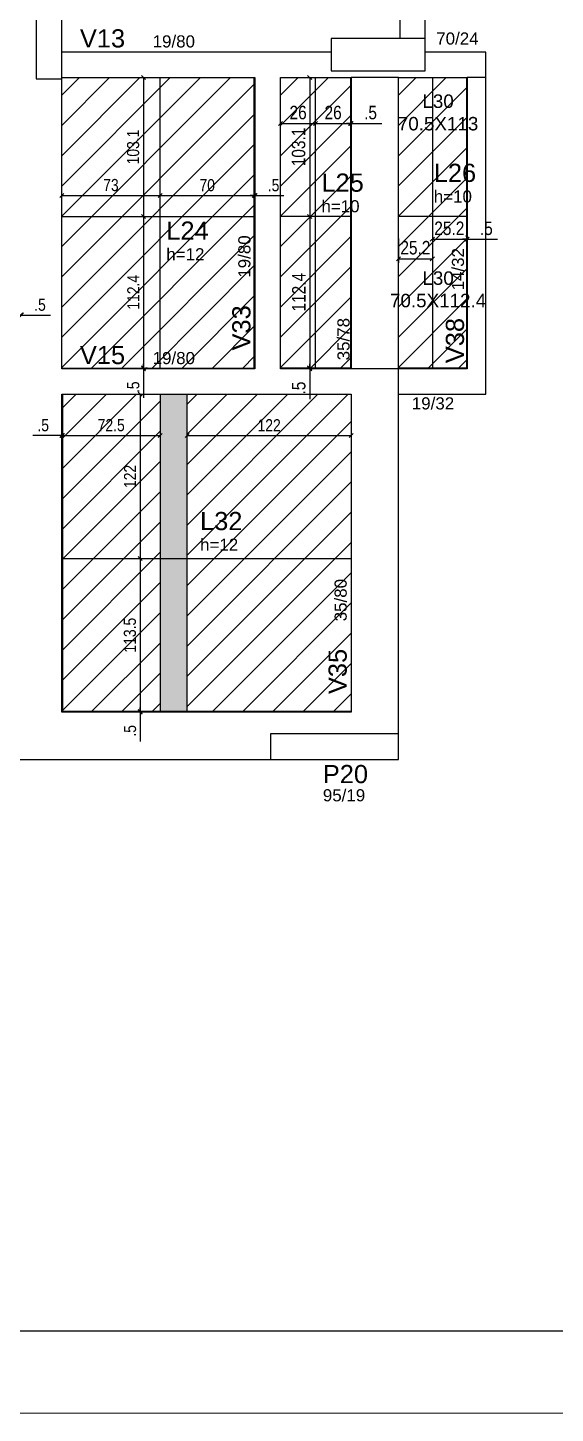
# Model space of a CAD drawing. Extents: x 3157 to 7449, y -544 to 2203.
# Drawn here: x 5426 to 5818, y -544 to 484 of the extents above; entities that cross this region are included whole.
import ezdxf

# ---------------------------------------------------------------- set-up
doc = ezdxf.new("R2010")
doc.units = 0
for name, color, linetype in [('AUX00', 7, 'Continuous'), ('COTA', 241, 'Continuous'), ('ES-VIGA', 3, 'Continuous'), ('L-D', 2, 'Continuous'), ('L-N', 4, 'Continuous'), ('P-D', 2, 'Continuous'), ('Painéis', 200, 'Continuous'), ('PIL-N', 4, 'Continuous'), ('Pilares', 5, 'Continuous'), ('VIG-D', 2, 'Continuous'), ('VIG-N', 4, 'Continuous')]:
    doc.layers.add(name, color=color, linetype=linetype)
for name, color, linetype, lineweight in [('FOLHA', 255, 'Continuous', 5), ('Hachura', 251, 'Continuous', 9), ('REAPROVEITAMENTO', 251, 'Continuous', 9)]:
    doc.layers.add(name, color=color, linetype=linetype, lineweight=lineweight)
doc.styles.add('COTA TECNICA', font='techl___.ttf', dxfattribs={"height": 10})
doc.styles.add('COTA TECNICA-50', font='techl___.ttf', dxfattribs={"height": 9})
doc.styles.get("Standard").update_dxf_attribs({"font": 'arial.ttf'})
doc.styles.add('TQS_ARIAL', font='arial.ttf')
doc.dimstyles.new('COTA PAINEL-50', dxfattribs={"dimtxt": 9, "dimasz": 3, "dimexe": 3, "dimexo": 3, "dimgap": 3, "dimtad": 1, "dimdec": 1, "dimzin": 12, "dimdsep": 46, "dimtxsty": 'COTA TECNICA-50', "dimblk1": 'OBLIQUE', "dimblk2": 'OBLIQUE', "dimsah": 1, "dimcen": 0.9, "dimclrd": 4, "dimclre": 4, "dimclrt": 240, "dimadec": 1, "dimazin": 3, "dimtfac": 1, "dimtdec": 1, "dimtmove": 0, "dimatfit": 3, "dimfxl": 1, "dimtolj": 1, "dimtzin": 12, "dimarcsym": 0})
doc.dimstyles.new('PAINEL', dxfattribs={"dimtxt": 10, "dimasz": 3, "dimexe": 3, "dimexo": 3, "dimgap": 3, "dimtad": 1, "dimdec": 1, "dimzin": 12, "dimdsep": 46, "dimtxsty": 'COTA TECNICA', "dimblk1": 'OBLIQUE', "dimblk2": 'OBLIQUE', "dimsah": 1, "dimcen": 0.9, "dimclrd": 4, "dimclre": 4, "dimclrt": 240, "dimadec": 1, "dimazin": 3, "dimtfac": 1, "dimtdec": 1, "dimtmove": 0, "dimatfit": 3, "dimfxl": 1, "dimtolj": 1, "dimtzin": 12, "dimarcsym": 0})

# ---------------------------------------------------------------- blocks, each defined once
blk = doc.blocks.new('_Oblique')
at = {"color": 0, "linetype": 'ByBlock', "lineweight": -2}
blk.add_line((-0.5, -0.5), (0.5, 0.5), dxfattribs=at)
blk = doc.blocks.new('*D86')
at = {"layer": 'COTA', "color": 4, "lineweight": -2, "transparency": 16777216}
for p, q in [((5420.5, 270.7), (5417.5, 270.7)), ((5420.5, 270.7), (5421, 270.7)), ((5421, 270.7), (5442.5, 270.7))]:
    blk.add_line(p, q, dxfattribs=at)
at = {"layer": 'Defpoints', "color": 0, "transparency": 16777216}
for p in [(5420.5, 270.7), (5421, 270.7), (5421, 270.7)]:
    blk.add_point(p, dxfattribs=at)
at = {"layer": 'COTA', "color": 4, "lineweight": -2, "transparency": 16777216, "xscale": 3, "yscale": 3, "zscale": 3}
blk.add_blockref('_Oblique', (5420.5, 270.7), dxfattribs=at)
at = {"layer": 'COTA', "color": 4, "lineweight": -2, "transparency": 16777216, "xscale": 3, "yscale": 3, "zscale": 3, "rotation": 180}
blk.add_blockref('_Oblique', (5421, 270.7), dxfattribs=at)
at = {"layer": 'COTA', "color": 240, "transparency": 16777216, "insert": (5434.8, 278.3), "char_height": 9, "attachment_point": 5, "style": 'COTA TECNICA-50'}
blk.add_mtext('\\A1;.5', dxfattribs=at)
blk = doc.blocks.new('*D87')
at = {"layer": 'COTA', "color": 4, "lineweight": -2, "transparency": 16777216}
blk.add_line((5509.3, 211.9), (5509.3, 89.9), dxfattribs=at)
at = {"layer": 'Defpoints', "color": 0, "transparency": 16777216}
for p in [(5509.3, 211.9), (5509.3, 89.9), (5509.3, 89.9)]:
    blk.add_point(p, dxfattribs=at)
at = {"layer": 'COTA', "color": 4, "lineweight": -2, "transparency": 16777216, "xscale": 3, "yscale": 3, "zscale": 3}
for p, rotation in [((5509.3, 211.9), 90), ((5509.3, 89.9), 270)]:
    blk.add_blockref('_Oblique', p, dxfattribs=dict(at, rotation=rotation))
at = {"layer": 'COTA', "color": 240, "transparency": 16777216, "insert": (5501.7, 150.9), "char_height": 9, "attachment_point": 5, "rotation": 90, "style": 'COTA TECNICA-50'}
blk.add_mtext('\\A1;122', dxfattribs=at)
blk = doc.blocks.new('*D88')
at = {"layer": 'COTA', "color": 4, "lineweight": -2, "transparency": 16777216}
blk.add_line((5509.3, 89.9), (5509.3, -23.6), dxfattribs=at)
at = {"layer": 'Defpoints', "color": 0, "transparency": 16777216}
for p in [(5509.3, 89.9), (5509.3, -23.6), (5509.3, -23.6)]:
    blk.add_point(p, dxfattribs=at)
at = {"layer": 'COTA', "color": 4, "lineweight": -2, "transparency": 16777216, "xscale": 3, "yscale": 3, "zscale": 3}
for p, rotation in [((5509.3, 89.9), 90), ((5509.3, -23.6), 270)]:
    blk.add_blockref('_Oblique', p, dxfattribs=dict(at, rotation=rotation))
at = {"layer": 'COTA', "color": 240, "transparency": 16777216, "insert": (5501.6, 33.1), "char_height": 9, "attachment_point": 5, "rotation": 90, "style": 'COTA TECNICA-50'}
blk.add_mtext('\\A1;113.5', dxfattribs=at)
blk = doc.blocks.new('*D89')
at = {"layer": 'COTA', "color": 4, "lineweight": -2, "transparency": 16777216}
for p, q in [((5509.3, -23.6), (5509.3, -20.6)), ((5509.3, -23.6), (5509.3, -24.1)), ((5509.3, -24.1), (5509.3, -45.7))]:
    blk.add_line(p, q, dxfattribs=at)
at = {"layer": 'Defpoints', "color": 0, "transparency": 16777216}
for p in [(5509.3, -23.6), (5509.3, -24.1), (5509.3, -24.1)]:
    blk.add_point(p, dxfattribs=at)
at = {"layer": 'COTA', "color": 4, "lineweight": -2, "transparency": 16777216, "xscale": 3, "yscale": 3, "zscale": 3}
for p, rotation in [((5509.3, -23.6), 270), ((5509.3, -24.1), 90)]:
    blk.add_blockref('_Oblique', p, dxfattribs=dict(at, rotation=rotation))
at = {"layer": 'COTA', "color": 240, "transparency": 16777216, "insert": (5501.7, -37.9), "char_height": 9, "attachment_point": 5, "rotation": 90, "style": 'COTA TECNICA-50'}
blk.add_mtext('\\A1;.5', dxfattribs=at)
blk = doc.blocks.new('*D194')
at = {"layer": 'COTA', "color": 4, "lineweight": -2, "transparency": 16777216}
blk.add_line((5451.5, 181.3), (5524, 181.3), dxfattribs=at)
at = {"layer": 'Defpoints', "color": 0, "transparency": 16777216}
for p in [(5451.5, 181.3), (5524, 181.3), (5524, 181.3)]:
    blk.add_point(p, dxfattribs=at)
at = {"layer": 'COTA', "color": 4, "lineweight": -2, "transparency": 16777216, "xscale": 3, "yscale": 3, "zscale": 3, "rotation": 180}
blk.add_blockref('_Oblique', (5451.5, 181.3), dxfattribs=at)
at = {"layer": 'COTA', "color": 4, "lineweight": -2, "transparency": 16777216, "xscale": 3, "yscale": 3, "zscale": 3}
blk.add_blockref('_Oblique', (5524, 181.3), dxfattribs=at)
at = {"layer": 'COTA', "color": 240, "transparency": 16777216, "insert": (5487.7, 188.9), "char_height": 9, "attachment_point": 5, "style": 'COTA TECNICA-50'}
blk.add_mtext('\\A1;72.5', dxfattribs=at)
blk = doc.blocks.new('*D90')
at = {"layer": 'COTA', "color": 4, "lineweight": -2, "transparency": 16777216}
blk.add_line((5544, 181.3), (5666, 181.3), dxfattribs=at)
at = {"layer": 'Defpoints', "color": 0, "transparency": 16777216}
for p in [(5544, 181.3), (5666, 181.3), (5666, 181.3)]:
    blk.add_point(p, dxfattribs=at)
at = {"layer": 'COTA', "color": 4, "lineweight": -2, "transparency": 16777216, "xscale": 3, "yscale": 3, "zscale": 3, "rotation": 180}
blk.add_blockref('_Oblique', (5544, 181.3), dxfattribs=at)
at = {"layer": 'COTA', "color": 4, "lineweight": -2, "transparency": 16777216, "xscale": 3, "yscale": 3, "zscale": 3}
blk.add_blockref('_Oblique', (5666, 181.3), dxfattribs=at)
at = {"layer": 'COTA', "color": 240, "transparency": 16777216, "insert": (5605, 188.9), "char_height": 9, "attachment_point": 5, "style": 'COTA TECNICA-50'}
blk.add_mtext('\\A1;122', dxfattribs=at)
blk = doc.blocks.new('*D195')
at = {"layer": 'COTA', "color": 4, "lineweight": -2, "transparency": 16777216}
for p, q in [((5451, 181.3), (5429.4, 181.3)), ((5451.5, 181.3), (5451, 181.3)), ((5451.5, 181.3), (5454.5, 181.3))]:
    blk.add_line(p, q, dxfattribs=at)
at = {"layer": 'Defpoints', "color": 0, "transparency": 16777216}
for p in [(5451, 181.3), (5451, 181.3), (5451.5, 181.3)]:
    blk.add_point(p, dxfattribs=at)
at = {"layer": 'COTA', "color": 4, "lineweight": -2, "transparency": 16777216, "xscale": 3, "yscale": 3, "zscale": 3}
blk.add_blockref('_Oblique', (5451, 181.3), dxfattribs=at)
at = {"layer": 'COTA', "color": 4, "lineweight": -2, "transparency": 16777216, "xscale": 3, "yscale": 3, "zscale": 3, "rotation": 180}
blk.add_blockref('_Oblique', (5451.5, 181.3), dxfattribs=at)
at = {"layer": 'COTA', "color": 240, "transparency": 16777216, "insert": (5437.2, 188.9), "char_height": 9, "attachment_point": 5, "style": 'COTA TECNICA-50'}
blk.add_mtext('\\A1;.5', dxfattribs=at)
blk = doc.blocks.new('*D196')
at = {"layer": 'COTA', "color": 4, "lineweight": -2, "transparency": 16777216}
for p, q in [((5511.7, 343.8), (5511.7, 231.4)), ((5513.2, 231.4), (5514.7, 231.4))]:
    blk.add_line(p, q, dxfattribs=at)
at = {"layer": 'Defpoints', "color": 0, "transparency": 16777216}
for p in [(5511.7, 343.8), (5510.2, 231.4), (5511.7, 231.4)]:
    blk.add_point(p, dxfattribs=at)
at = {"layer": 'COTA', "color": 4, "lineweight": -2, "transparency": 16777216, "xscale": 3, "yscale": 3, "zscale": 3}
for p, rotation in [((5511.7, 343.8), 90), ((5511.7, 231.4), 270)]:
    blk.add_blockref('_Oblique', p, dxfattribs=dict(at, rotation=rotation))
at = {"layer": 'COTA', "color": 240, "transparency": 16777216, "insert": (5504.1, 287.6), "char_height": 9, "attachment_point": 5, "rotation": 90, "style": 'COTA TECNICA-50'}
blk.add_mtext('\\A1;112.4', dxfattribs=at)
blk = doc.blocks.new('*D91')
at = {"layer": 'COTA', "color": 4, "lineweight": -2, "transparency": 16777216}
for p, q in [((5511.7, 231.4), (5511.7, 234.4)), ((5511.7, 231.4), (5511.7, 230.9)), ((5511.7, 230.9), (5511.7, 209.3))]:
    blk.add_line(p, q, dxfattribs=at)
at = {"layer": 'Defpoints', "color": 0, "transparency": 16777216}
for p in [(5511.7, 231.4), (5511.7, 230.9), (5511.7, 230.9)]:
    blk.add_point(p, dxfattribs=at)
at = {"layer": 'COTA', "color": 4, "lineweight": -2, "transparency": 16777216, "xscale": 3, "yscale": 3, "zscale": 3}
for p, rotation in [((5511.7, 231.4), 270), ((5511.7, 230.9), 90)]:
    blk.add_blockref('_Oblique', p, dxfattribs=dict(at, rotation=rotation))
at = {"layer": 'COTA', "color": 240, "transparency": 16777216, "insert": (5504.1, 217.1), "char_height": 9, "attachment_point": 5, "rotation": 90, "style": 'COTA TECNICA-50'}
blk.add_mtext('\\A1;.5', dxfattribs=at)
blk = doc.blocks.new('*D92')
at = {"layer": 'COTA', "color": 4, "lineweight": -2, "transparency": 16777216}
blk.add_line((5451, 359.4), (5524, 359.4), dxfattribs=at)
at = {"layer": 'Defpoints', "color": 0, "transparency": 16777216}
for p in [(5451, 359.4), (5524, 359.4), (5524, 359.4)]:
    blk.add_point(p, dxfattribs=at)
at = {"layer": 'COTA', "color": 4, "lineweight": -2, "transparency": 16777216, "xscale": 3, "yscale": 3, "zscale": 3, "rotation": 180}
blk.add_blockref('_Oblique', (5451, 359.4), dxfattribs=at)
at = {"layer": 'COTA', "color": 4, "lineweight": -2, "transparency": 16777216, "xscale": 3, "yscale": 3, "zscale": 3}
blk.add_blockref('_Oblique', (5524, 359.4), dxfattribs=at)
at = {"layer": 'COTA', "color": 240, "transparency": 16777216, "insert": (5487.5, 367.1), "char_height": 9, "attachment_point": 5, "style": 'COTA TECNICA-50'}
blk.add_mtext('\\A1;73', dxfattribs=at)
blk = doc.blocks.new('*D197')
at = {"layer": 'COTA', "color": 4, "lineweight": -2, "transparency": 16777216}
for p, q in [((5594, 356.7), (5594, 362.4)), ((5524, 359.4), (5594, 359.4))]:
    blk.add_line(p, q, dxfattribs=at)
at = {"layer": 'Defpoints', "color": 0, "transparency": 16777216}
for p in [(5524, 359.4), (5594, 359.4), (5594, 353.7)]:
    blk.add_point(p, dxfattribs=at)
at = {"layer": 'COTA', "color": 4, "lineweight": -2, "transparency": 16777216, "xscale": 3, "yscale": 3, "zscale": 3, "rotation": 180}
blk.add_blockref('_Oblique', (5524, 359.4), dxfattribs=at)
at = {"layer": 'COTA', "color": 4, "lineweight": -2, "transparency": 16777216, "xscale": 3, "yscale": 3, "zscale": 3}
blk.add_blockref('_Oblique', (5594, 359.4), dxfattribs=at)
at = {"layer": 'COTA', "color": 240, "transparency": 16777216, "insert": (5559, 367), "char_height": 9, "attachment_point": 5, "style": 'COTA TECNICA-50'}
blk.add_mtext('\\A1;70', dxfattribs=at)
blk = doc.blocks.new('*D93')
at = {"layer": 'COTA', "color": 4, "lineweight": -2, "transparency": 16777216}
for p, q in [((5594, 359.4), (5591, 359.4)), ((5594, 359.4), (5594.5, 359.4)), ((5594.5, 359.4), (5616, 359.4))]:
    blk.add_line(p, q, dxfattribs=at)
at = {"layer": 'Defpoints', "color": 0, "transparency": 16777216}
for p in [(5594, 359.4), (5594.5, 359.4), (5594.5, 359.4)]:
    blk.add_point(p, dxfattribs=at)
at = {"layer": 'COTA', "color": 4, "lineweight": -2, "transparency": 16777216, "xscale": 3, "yscale": 3, "zscale": 3}
blk.add_blockref('_Oblique', (5594, 359.4), dxfattribs=at)
at = {"layer": 'COTA', "color": 4, "lineweight": -2, "transparency": 16777216, "xscale": 3, "yscale": 3, "zscale": 3, "rotation": 180}
blk.add_blockref('_Oblique', (5594.5, 359.4), dxfattribs=at)
at = {"layer": 'COTA', "color": 240, "transparency": 16777216, "insert": (5608.3, 367), "char_height": 9, "attachment_point": 5, "style": 'COTA TECNICA-50'}
blk.add_mtext('\\A1;.5', dxfattribs=at)
blk = doc.blocks.new('*D94')
at = {"layer": 'COTA', "color": 4, "lineweight": -2, "transparency": 16777216}
blk.add_line((5511.7, 446.9), (5511.7, 343.8), dxfattribs=at)
at = {"layer": 'Defpoints', "color": 0, "transparency": 16777216}
for p in [(5511.7, 446.9), (5511.7, 343.8), (5511.7, 343.8)]:
    blk.add_point(p, dxfattribs=at)
at = {"layer": 'COTA', "color": 4, "lineweight": -2, "transparency": 16777216, "xscale": 3, "yscale": 3, "zscale": 3}
for p, rotation in [((5511.7, 446.9), 90), ((5511.7, 343.8), 270)]:
    blk.add_blockref('_Oblique', p, dxfattribs=dict(at, rotation=rotation))
at = {"layer": 'COTA', "color": 240, "transparency": 16777216, "insert": (5504, 395.4), "char_height": 9, "attachment_point": 5, "rotation": 90, "style": 'COTA TECNICA-50'}
blk.add_mtext('\\A1;103.1', dxfattribs=at)
blk = doc.blocks.new('*D167')
at = {"layer": 'COTA', "color": 4, "lineweight": -2, "transparency": 16777216}
blk.add_line((5613.5, 412.8), (5639.5, 412.8), dxfattribs=at)
at = {"layer": 'Defpoints', "color": 0, "transparency": 16777216}
for p in [(5613.5, 412.8), (5639.5, 412.8), (5639.5, 412.8)]:
    blk.add_point(p, dxfattribs=at)
at = {"layer": 'COTA', "color": 4, "lineweight": -2, "transparency": 16777216, "xscale": 3, "yscale": 3, "zscale": 3, "rotation": 180}
blk.add_blockref('_Oblique', (5613.5, 412.8), dxfattribs=at)
at = {"layer": 'COTA', "color": 4, "lineweight": -2, "transparency": 16777216, "xscale": 3, "yscale": 3, "zscale": 3}
blk.add_blockref('_Oblique', (5639.5, 412.8), dxfattribs=at)
at = {"layer": 'COTA', "color": 240, "transparency": 16777216, "insert": (5626.5, 420.9), "char_height": 10, "attachment_point": 5, "style": 'COTA TECNICA'}
blk.add_mtext('\\A1;26', dxfattribs=at)
blk = doc.blocks.new('*D168')
at = {"layer": 'COTA', "color": 4, "lineweight": -2, "transparency": 16777216}
blk.add_line((5639.5, 412.8), (5665.5, 412.8), dxfattribs=at)
at = {"layer": 'Defpoints', "color": 0, "transparency": 16777216}
for p in [(5639.5, 412.8), (5665.5, 412.8), (5665.5, 412.8)]:
    blk.add_point(p, dxfattribs=at)
at = {"layer": 'COTA', "color": 4, "lineweight": -2, "transparency": 16777216, "xscale": 3, "yscale": 3, "zscale": 3, "rotation": 180}
blk.add_blockref('_Oblique', (5639.5, 412.8), dxfattribs=at)
at = {"layer": 'COTA', "color": 4, "lineweight": -2, "transparency": 16777216, "xscale": 3, "yscale": 3, "zscale": 3}
blk.add_blockref('_Oblique', (5665.5, 412.8), dxfattribs=at)
at = {"layer": 'COTA', "color": 240, "transparency": 16777216, "insert": (5652.5, 420.9), "char_height": 10, "attachment_point": 5, "style": 'COTA TECNICA'}
blk.add_mtext('\\A1;26', dxfattribs=at)
blk = doc.blocks.new('*D169')
at = {"layer": 'COTA', "color": 4, "lineweight": -2, "transparency": 16777216}
for p, q in [((5665.5, 412.8), (5662.5, 412.8)), ((5665.5, 412.8), (5666, 412.8)), ((5666, 412.8), (5688.6, 412.8))]:
    blk.add_line(p, q, dxfattribs=at)
at = {"layer": 'Defpoints', "color": 0, "transparency": 16777216}
for p in [(5665.5, 412.8), (5666, 412.8), (5666, 412.8)]:
    blk.add_point(p, dxfattribs=at)
at = {"layer": 'COTA', "color": 4, "lineweight": -2, "transparency": 16777216, "xscale": 3, "yscale": 3, "zscale": 3}
blk.add_blockref('_Oblique', (5665.5, 412.8), dxfattribs=at)
at = {"layer": 'COTA', "color": 4, "lineweight": -2, "transparency": 16777216, "xscale": 3, "yscale": 3, "zscale": 3, "rotation": 180}
blk.add_blockref('_Oblique', (5666, 412.8), dxfattribs=at)
at = {"layer": 'COTA', "color": 240, "transparency": 16777216, "insert": (5680.3, 420.9), "char_height": 10, "attachment_point": 5, "style": 'COTA TECNICA'}
blk.add_mtext('\\A1;.5', dxfattribs=at)
blk = doc.blocks.new('*D170')
at = {"layer": 'COTA', "color": 4, "lineweight": -2, "transparency": 16777216}
blk.add_line((5635.1, 446.9), (5635.1, 343.8), dxfattribs=at)
at = {"layer": 'Defpoints', "color": 0, "transparency": 16777216}
for p in [(5635.1, 446.9), (5635.1, 343.8), (5635.1, 343.8)]:
    blk.add_point(p, dxfattribs=at)
at = {"layer": 'COTA', "color": 4, "lineweight": -2, "transparency": 16777216, "xscale": 3, "yscale": 3, "zscale": 3}
for p, rotation in [((5635.1, 446.9), 90), ((5635.1, 343.8), 270)]:
    blk.add_blockref('_Oblique', p, dxfattribs=dict(at, rotation=rotation))
at = {"layer": 'COTA', "color": 240, "transparency": 16777216, "insert": (5626.9, 395.4), "char_height": 10, "attachment_point": 5, "rotation": 90, "style": 'COTA TECNICA'}
blk.add_mtext('\\A1;103.1', dxfattribs=at)
blk = doc.blocks.new('*D171')
at = {"layer": 'COTA', "color": 4, "lineweight": -2, "transparency": 16777216}
blk.add_line((5635.1, 343.8), (5635.1, 231.4), dxfattribs=at)
at = {"layer": 'Defpoints', "color": 0, "transparency": 16777216}
for p in [(5635.1, 343.8), (5635.1, 231.4), (5635.1, 231.4)]:
    blk.add_point(p, dxfattribs=at)
at = {"layer": 'COTA', "color": 4, "lineweight": -2, "transparency": 16777216, "xscale": 3, "yscale": 3, "zscale": 3}
for p, rotation in [((5635.1, 343.8), 90), ((5635.1, 231.4), 270)]:
    blk.add_blockref('_Oblique', p, dxfattribs=dict(at, rotation=rotation))
at = {"layer": 'COTA', "color": 240, "transparency": 16777216, "insert": (5627, 287.6), "char_height": 10, "attachment_point": 5, "rotation": 90, "style": 'COTA TECNICA'}
blk.add_mtext('\\A1;112.4', dxfattribs=at)
blk = doc.blocks.new('*D172')
at = {"layer": 'COTA', "color": 4, "lineweight": -2, "transparency": 16777216}
for p, q in [((5635.1, 231.4), (5635.1, 234.4)), ((5635.1, 231.4), (5635.1, 230.9)), ((5635.1, 230.9), (5635.1, 208.2))]:
    blk.add_line(p, q, dxfattribs=at)
at = {"layer": 'Defpoints', "color": 0, "transparency": 16777216}
for p in [(5635.1, 231.4), (5635.1, 230.9), (5635.1, 230.9)]:
    blk.add_point(p, dxfattribs=at)
at = {"layer": 'COTA', "color": 4, "lineweight": -2, "transparency": 16777216, "xscale": 3, "yscale": 3, "zscale": 3}
for p, rotation in [((5635.1, 231.4), 270), ((5635.1, 230.9), 90)]:
    blk.add_blockref('_Oblique', p, dxfattribs=dict(at, rotation=rotation))
at = {"layer": 'COTA', "color": 240, "transparency": 16777216, "insert": (5627, 216.5), "char_height": 10, "attachment_point": 5, "rotation": 90, "style": 'COTA TECNICA'}
blk.add_mtext('\\A1;.5', dxfattribs=at)
blk = doc.blocks.new('*D173')
at = {"layer": 'COTA', "color": 4, "lineweight": -2, "transparency": 16777216}
for p, q in [((5701, 327.6), (5701, 309.5)), ((5701, 312.5), (5726.2, 312.5))]:
    blk.add_line(p, q, dxfattribs=at)
at = {"layer": 'Defpoints', "color": 0, "transparency": 16777216}
for p in [(5701, 330.6), (5726.2, 312.5), (5726.2, 312.5)]:
    blk.add_point(p, dxfattribs=at)
at = {"layer": 'COTA', "color": 4, "lineweight": -2, "transparency": 16777216, "xscale": 3, "yscale": 3, "zscale": 3, "rotation": 180}
blk.add_blockref('_Oblique', (5701, 312.5), dxfattribs=at)
at = {"layer": 'COTA', "color": 4, "lineweight": -2, "transparency": 16777216, "xscale": 3, "yscale": 3, "zscale": 3}
blk.add_blockref('_Oblique', (5726.2, 312.5), dxfattribs=at)
at = {"layer": 'COTA', "color": 240, "transparency": 16777216, "insert": (5713.6, 320.6), "char_height": 10, "attachment_point": 5, "style": 'COTA TECNICA'}
blk.add_mtext('\\A1;25.2', dxfattribs=at)
blk = doc.blocks.new('*D174')
at = {"layer": 'COTA', "color": 4, "lineweight": -2, "transparency": 16777216}
blk.add_line((5726.2, 326.9), (5751.5, 326.9), dxfattribs=at)
at = {"layer": 'Defpoints', "color": 0, "transparency": 16777216}
for p in [(5726.2, 326.9), (5751.5, 326.9), (5751.5, 326.9)]:
    blk.add_point(p, dxfattribs=at)
at = {"layer": 'COTA', "color": 4, "lineweight": -2, "transparency": 16777216, "xscale": 3, "yscale": 3, "zscale": 3, "rotation": 180}
blk.add_blockref('_Oblique', (5726.2, 326.9), dxfattribs=at)
at = {"layer": 'COTA', "color": 4, "lineweight": -2, "transparency": 16777216, "xscale": 3, "yscale": 3, "zscale": 3}
blk.add_blockref('_Oblique', (5751.5, 326.9), dxfattribs=at)
at = {"layer": 'COTA', "color": 240, "transparency": 16777216, "insert": (5738.8, 335), "char_height": 10, "attachment_point": 5, "style": 'COTA TECNICA'}
blk.add_mtext('\\A1;25.2', dxfattribs=at)
blk = doc.blocks.new('*D175')
at = {"layer": 'COTA', "color": 4, "lineweight": -2, "transparency": 16777216}
for p, q in [((5751.5, 328.7), (5751.5, 329.9)), ((5752, 328.7), (5752, 329.9)), ((5751.5, 326.9), (5748.5, 326.9)), ((5751.5, 326.9), (5752, 326.9)), ((5752, 326.9), (5774.6, 326.9))]:
    blk.add_line(p, q, dxfattribs=at)
at = {"layer": 'Defpoints', "color": 0, "transparency": 16777216}
for p in [(5751.5, 325.7), (5752, 326.9), (5752, 325.7)]:
    blk.add_point(p, dxfattribs=at)
at = {"layer": 'COTA', "color": 4, "lineweight": -2, "transparency": 16777216, "xscale": 3, "yscale": 3, "zscale": 3}
blk.add_blockref('_Oblique', (5751.5, 326.9), dxfattribs=at)
at = {"layer": 'COTA', "color": 4, "lineweight": -2, "transparency": 16777216, "xscale": 3, "yscale": 3, "zscale": 3, "rotation": 180}
blk.add_blockref('_Oblique', (5752, 326.9), dxfattribs=at)
at = {"layer": 'COTA', "color": 240, "transparency": 16777216, "insert": (5766.3, 335), "char_height": 10, "attachment_point": 5, "style": 'COTA TECNICA'}
blk.add_mtext('\\A1;.5', dxfattribs=at)

msp = doc.modelspace()

# ---------------------------------------------------------------- hatches: boundary and pattern name
at = {"layer": 'Hachura', "linetype": 'ByBlock'}
h = msp.add_hatch(color=256, dxfattribs=at)
h.dxf.hatch_style = 1
h.paths.add_polyline_path([(5543.96, 211.88), (5523.96, 211.88), (5523.96, -23.62), (5543.96, -23.62)])
at = {"layer": 'REAPROVEITAMENTO', "linetype": 'ByBlock'}
h = msp.add_hatch(dxfattribs=at)
h.set_pattern_fill('ANSI31', color=256, scale=5, style=2)
h.set_pattern_definition([(45, (-172.962, -2608.347), (-11.22532, 11.22532), [])])
h.paths.add_polyline_path([(5450.96, 230.88), (5594.46, 230.88), (5594.46, 446.88), (5450.96, 446.88)])
h = msp.add_hatch(dxfattribs=at)
h.set_pattern_fill('ANSI31', color=256, scale=5, style=2)
h.set_pattern_definition([(45, (-10.462, -2608.347), (-11.22532, 11.22532), [])])
h.paths.add_polyline_path([(5613.46, 230.88), (5665.96, 230.88), (5665.96, 446.88), (5613.46, 446.88)])
h = msp.add_hatch(dxfattribs=at)
h.set_pattern_fill('ANSI31', color=256, scale=5, style=2)
h.set_pattern_definition([(45, (77.043, -2608.347), (-11.22532, 11.22532), [])])
h.paths.add_polyline_path([(5700.96, 230.88), (5751.96, 230.88), (5751.71, 446.88), (5700.71, 446.88)])
h = msp.add_hatch(dxfattribs=at)
h.set_pattern_fill('ANSI31', color=256, scale=5, style=2)
h.set_pattern_definition([(45, (-172.962, -2863.347), (-11.22532, 11.22532), [])])
h.paths.add_polyline_path([(5523.96, 89.88), (5543.96, 89.88), (5543.96, -23.62), (5523.96, -23.62)])
h.paths.add_polyline_path([(5543.96, 211.88), (5543.96, 89.88), (5523.96, 89.88), (5523.96, 211.88), (5450.96, 211.88), (5450.96, -24.12), (5665.96, -24.12), (5665.96, 211.88)])

# ---------------------------------------------------------------- linework, layer by layer
at = {"color": 30}
msp.add_line((7387.73, -483.39), (3309.25, -483.39), dxfattribs=at)
at = {"layer": 'ES-VIGA'}
for points in [[(5701.96, 648.88), (5701.96, 475.88)], [(5720.96, 475.88), (5720.96, 648.88)], [(5603.96, 465.88), (5450.96, 465.88)], [(5650.95, 465.88), (5603.96, 465.88)], [(5765.96, 465.88), (5720.95, 465.88)], [(5765.96, 211.88), (5765.96, 465.88)], [(5450.96, 446.88), (5594.46, 446.88)], [(5450.96, 230.88), (5450.96, 445.88)], [(5594.46, 446.88), (5594.46, 230.88)], [(5613.46, 446.88), (5665.96, 446.88)], [(5613.46, 230.88), (5613.46, 446.88)], [(5700.96, 446.88), (5665.96, 446.88)], [(5665.96, 446.88), (5665.96, 230.88)], [(5700.96, 446.88), (5751.96, 446.88)], [(5700.96, 230.88), (5700.96, 446.88)], [(5751.96, 446.88), (5751.96, 230.88)], [(5765.96, 446.88), (5751.96, 446.88)], [(5594.46, 230.88), (5450.96, 230.88)], [(5665.96, 230.88), (5613.46, 230.88)], [(5751.96, 230.88), (5665.96, 230.88)], [(5700.96, 211.88), (5700.96, 230.88)], [(5450.96, -24.12), (5450.96, 211.88)], [(5450.96, 211.88), (5603.96, 211.88)], [(5603.96, 211.88), (5665.96, 211.88)], [(5665.96, 211.88), (5665.96, -24.12)], [(5700.96, -40.12), (5700.96, 211.88)], [(5700.96, 211.88), (5765.96, 211.88)], [(5665.96, -24.12), (5450.96, -24.12)], [(5229.46, -59.12), (5435.96, -59.12)], [(5435.96, -59.12), (5605.96, -59.12)]]:
    msp.add_lwpolyline(points, dxfattribs=at)
at = {"layer": 'FOLHA'}
msp.add_line((7448.7, -544.36), (3156.84, -544.36), dxfattribs=at)
at = {"layer": 'Painéis'}
for p, q in [((5523.97, 231.38), (5523.97, 446.88)), ((5593.96, 231.38), (5593.96, 446.88)), ((5639.46, 231.38), (5639.46, 446.88)), ((5665.46, 446.88), (5665.46, 231.38)), ((5726.21, 446.88), (5726.21, 231.38)), ((5751.46, 446.88), (5751.46, 231.38)), ((5450.96, 343.83), (5593.96, 343.83)), ((5665.46, 343.83), (5613.46, 343.83)), ((5751.46, 343.83), (5700.96, 343.83)), ((5450.96, 231.38), (5593.96, 231.38)), ((5665.46, 231.38), (5613.46, 231.38)), ((5751.46, 231.38), (5700.96, 231.38)), ((5451.46, 211.88), (5451.46, -23.62)), ((5523.96, 211.88), (5523.96, -23.62)), ((5543.96, 211.88), (5543.96, -23.62)), ((5665.96, 89.88), (5451.46, 89.88)), ((5665.96, -23.62), (5451.46, -23.62))]:
    msp.add_line(p, q, dxfattribs=at)
at = {"layer": 'Pilares', "linetype": 'Continuous'}
for points in [[(5431.96, 445.88), (5450.96, 445.88), (5450.96, 525.88), (5431.96, 525.88), (5431.96, 445.88)], [(5650.95, 451.88), (5720.95, 451.88), (5720.95, 475.88), (5650.95, 475.88), (5650.95, 451.88)], [(5605.96, -59.12), (5700.96, -59.12), (5700.96, -40.12), (5605.96, -40.12), (5605.96, -59.12)]]:
    msp.add_lwpolyline(points, dxfattribs=at)

# ---------------------------------------------------------------- texts
at = {"layer": 'AUX00', "char_height": 10, "attachment_point": 1}
for s, insert in [('\\pxqc;L30^J70.5X113', (5695.13, 434.37)), ('\\pxqc;L30^J70.5X112.4', (5695.13, 303.1))]:
    msp.add_mtext_dynamic_manual_height_columns(s, width=70.6838, gutter_width=12.5, heights=[0], dxfattribs=dict(at, insert=insert))
at = {"layer": 'L-D', "linetype": 'Continuous', "style": 'TQS_ARIAL'}
for s, p in [('h=10', (5727.28, 354.17)), ('h=10', (5643.82, 346.92)), ('h=12', (5528.61, 311.29)), ('h=12', (5553.69, 95.75))]:
    msp.add_text(s, height=9, dxfattribs=at).set_placement(p)
at = {"layer": 'L-N', "linetype": 'Continuous', "style": 'TQS_ARIAL'}
for s, p in [('L26', (5727.28, 369.47)), ('L25', (5643.82, 362.22)), ('L24', (5528.61, 326.59)), ('L32', (5553.69, 111.05))]:
    msp.add_text(s, height=13.5, dxfattribs=at).set_placement(p)
at = {"layer": 'P-D', "linetype": 'Continuous', "style": 'TQS_ARIAL'}
for s, p in [('70/24', (5729.1, 471.39)), ('95/19', (5644.88, -90.22))]:
    msp.add_text(s, height=9, dxfattribs=at).set_placement(p)
at = {"layer": 'PIL-N', "linetype": 'Continuous', "style": 'TQS_ARIAL'}
msp.add_text('P20', height=13.5, dxfattribs=at).set_placement((5644.88, -76.72))
at = {"layer": 'VIG-D', "linetype": 'Continuous', "style": 'TQS_ARIAL'}
for s, p in [('19/80', (5518.46, 469.25)), ('19/80', (5518.46, 234.25)), ('19/32', (5710.96, 200.63))]:
    msp.add_text(s, height=9, dxfattribs=at).set_placement(p)
for s, p in [('19/80', (5591.08, 298.38)), ('14/32', (5749.72, 288.96)), ('35/78', (5664.71, 237.07)), ('35/80', (5662.59, 43.38))]:
    msp.add_text(s, height=9, rotation=90, dxfattribs=at).set_placement(p)
at = {"layer": 'VIG-N', "linetype": 'Continuous', "style": 'TQS_ARIAL'}
for s, p in [('V13', (5464.46, 469.25)), ('V15', (5464.46, 234.25))]:
    msp.add_text(s, height=13.5, dxfattribs=at).set_placement(p)
for s, p in [('V33', (5591.08, 244.38)), ('V38', (5749.72, 234.96)), ('V35', (5662.59, -10.62))]:
    msp.add_text(s, height=13.5, rotation=90, dxfattribs=at).set_placement(p)

# ---------------------------------------------------------------- dimensions: what is measured, and where the dimension line sits
at = {"layer": 'COTA'}
for base, p1, p2, angle, dimstyle, picture, middle in [((5511.66667, 343.8258), (5511.66667, 446.87582), (5511.66667, 343.8258), 90, 'COTA PAINEL-50', '*D94', (5503.9693, 395.35081)), ((5635.11324, 343.8258), (5635.11324, 446.87582), (5635.11324, 343.8258), 90, 'PAINEL', '*D170', (5626.89394, 395.35081)), ((5511.6667, 231.3759), (5511.6667, 343.8258), (5510.2037, 231.3759), 90, 'COTA PAINEL-50', '*D196', (5504.1009, 287.6009)), ((5635.1132, 231.3759), (5635.1132, 343.8258), (5635.1132, 231.3759), 90, 'PAINEL', '*D171', (5627.0401, 287.6009)), ((5511.67, 230.88), (5511.67, 231.38), (5511.67, 230.88), 90, 'COTA PAINEL-50', '*D91', (5504.07, 217.08)), ((5635.11, 230.88), (5635.11, 231.38), (5635.11, 230.88), 90, 'PAINEL', '*D172', (5627, 216.55)), ((5509.28, 89.88), (5509.28, 211.88), (5509.28, 89.88), 90, 'COTA PAINEL-50', '*D87', (5501.73, 150.88)), ((5523.96, 181.34), (5451.46, 181.34), (5523.96, 181.34), 180, 'COTA PAINEL-50', '*D194', (5487.71, 188.94)), ((5665.96, 181.34), (5543.96, 181.34), (5665.96, 181.34), 180, 'COTA PAINEL-50', '*D90', (5604.96, 188.89)), ((5509.28, -23.62), (5509.28, 89.88), (5509.28, -23.62), 90, 'COTA PAINEL-50', '*D88', (5501.58, 33.13)), ((5509.28, -24.12), (5509.28, -23.62), (5509.28, -24.12), 90, 'COTA PAINEL-50', '*D89', (5501.68, -37.92))]:
    dim = msp.add_linear_dim(base=base, p1=p1, p2=p2, angle=angle, dimstyle=dimstyle, dxfattribs=at)
    dim.commit()
    dim.dimension.update_dxf_attribs({"geometry": picture, "text_midpoint": middle})
for base, p1, p2, dimstyle, picture, middle in [((5639.46, 412.77), (5613.46, 412.77), (5639.46, 412.77), 'PAINEL', '*D167', (5626.46, 420.88)), ((5665.46, 412.77), (5639.46, 412.77), (5665.46, 412.77), 'PAINEL', '*D168', (5652.46, 420.88)), ((5665.96, 412.77), (5665.46, 412.77), (5665.96, 412.77), 'PAINEL', '*D169', (5680.29, 420.88)), ((5523.97, 359.41), (5450.96, 359.41), (5523.97, 359.41), 'COTA PAINEL-50', '*D92', (5487.46, 367.1)), ((5593.96, 359.41), (5523.97, 359.41), (5593.96, 353.73), 'COTA PAINEL-50', '*D197', (5558.96, 367)), ((5594.46, 359.41), (5593.96, 359.41), (5594.46, 359.41), 'COTA PAINEL-50', '*D93', (5608.25, 367)), ((5751.96, 326.87), (5751.46, 325.73), (5751.96, 325.73), 'PAINEL', '*D175', (5766.29, 334.98)), ((5420.96, 270.68), (5420.46, 270.68), (5420.96, 270.68), 'COTA PAINEL-50', '*D86', (5434.75, 278.28)), ((5450.96, 181.34), (5451.46, 181.34), (5450.96, 181.34), 'COTA PAINEL-50', '*D195', (5437.16, 188.94))]:
    dim = msp.add_linear_dim(base=base, p1=p1, p2=p2, dimstyle=dimstyle, dxfattribs=at)
    dim.commit()
    dim.dimension.update_dxf_attribs({"geometry": picture, "text_midpoint": middle})
for base, p1, p2, picture, middle in [((5751.4572, 326.8707), (5726.2093, 326.8707), (5751.4572, 326.8707), '*D174', (5738.8333, 326.8707)), ((5726.2093, 312.4774), (5700.9614, 330.5866), (5726.2093, 312.4774), '*D173', (5713.5854, 312.4774))]:
    dim = msp.add_linear_dim(base=base, p1=p1, p2=p2, dimstyle='PAINEL', dxfattribs=at)
    dim.commit()
    dim.dimension.update_dxf_attribs({"geometry": picture, "text_midpoint": middle, "dimtype": 160})

doc.saveas('drawing.dxf')
